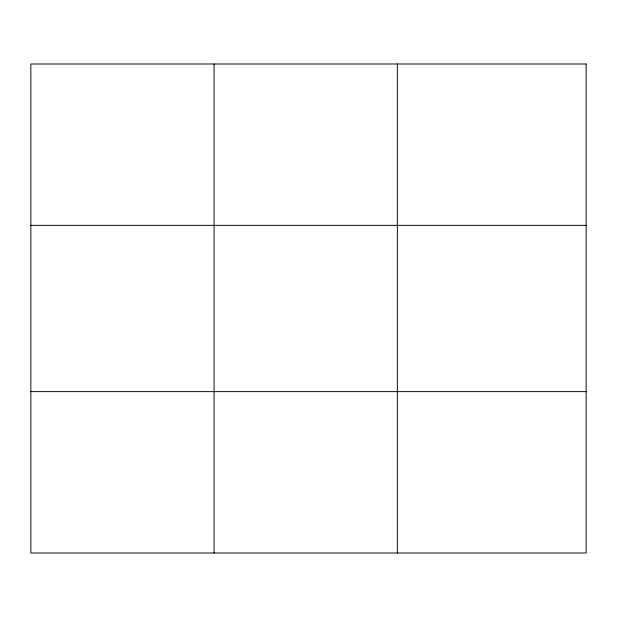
<?xml version="1.0" encoding="UTF-8"?>
<svg xmlns="http://www.w3.org/2000/svg" width="617" height="617" viewBox="0 0 617 617"><rect width="100%" height="100%" fill="white"/><g stroke="black" fill="none" stroke-linecap="round" stroke-linejoin="round"><path stroke-width="0.93" d="M214.099 63.991L214.099 553.009M397.348 63.991L397.348 553.009M30.85 225.367L586.15 225.367M30.85 391.633L586.15 391.633M586.15 63.991L586.15 553.009L30.85 553.009L30.85 63.991L586.15 63.991"/></g></svg>
